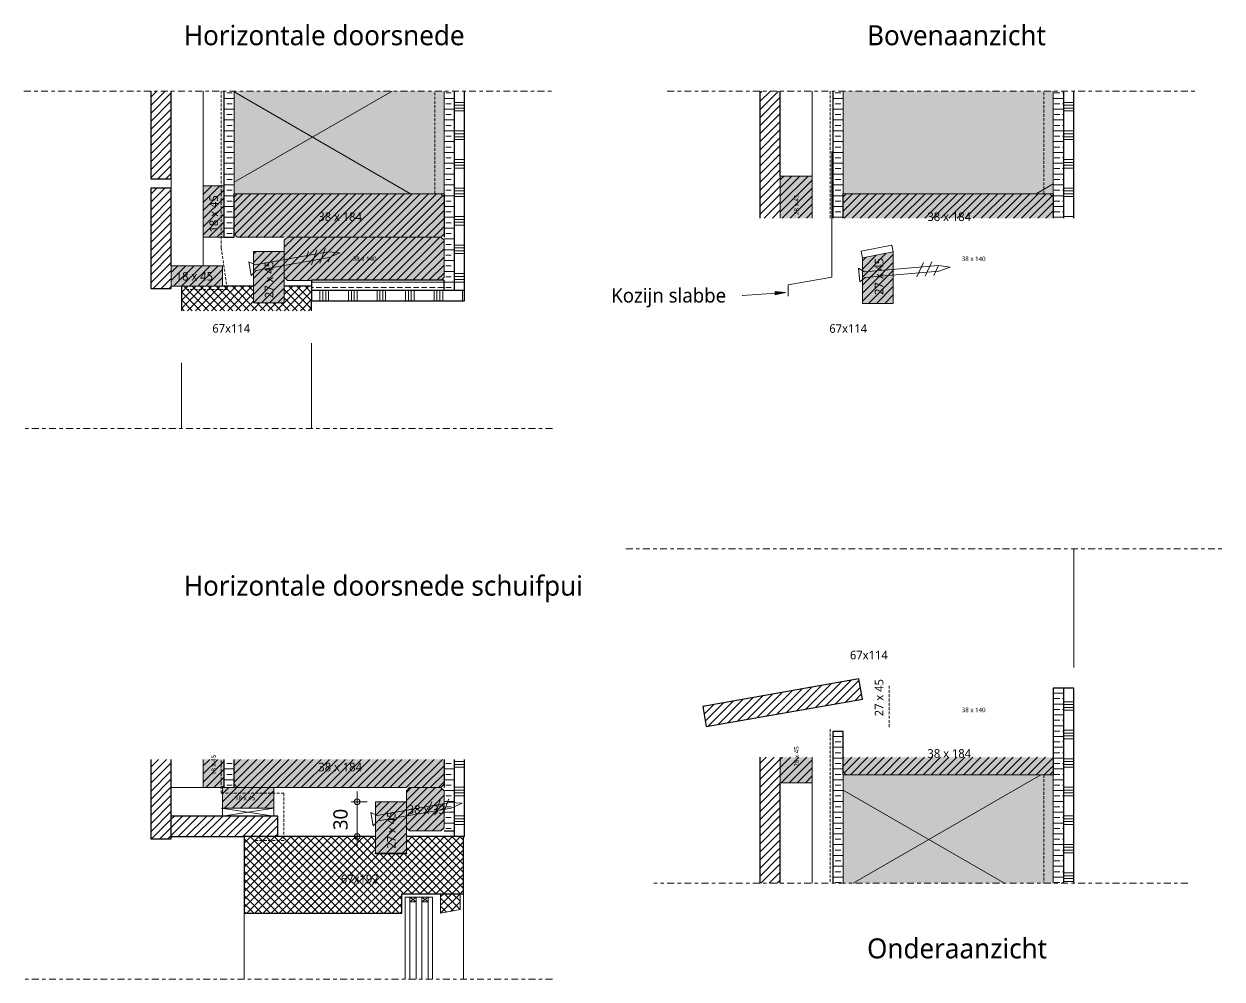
# Model space of a CAD drawing. Header units: millimetres. Extents: x 2927 to 18500, y -7154 to 6447.
# Drawn here: x 6226 to 7275, y -4950 to -4114 of the extents above; entities that cross this region are included whole.
import ezdxf

# ---------------------------------------------------------------- set-up
doc = ezdxf.new("R2010")
doc.units = ezdxf.units.MM
doc.linetypes.add('MV_center', pattern=[15, 6, -3, 3, -3])
doc.linetypes.add('MV_hidden', pattern=[3.75, 2.5, -1.25])
for name, color, linetype, lineweight in [('A-ANNO-DIMS', 211, 'Continuous', 13), ('A-ANNO-DIMS-5', 211, 'Continuous', 13), ('A-ANNO-NOTE', 131, 'Continuous', 18), ('A-DETL', 90, 'Continuous', 13), ('A-DETL-GENF', 92, 'Continuous', 18), ('A-DETL-MEDM', 33, 'Continuous', 18), ('G-ANNO-TEXT', 231, 'Continuous', 13)]:
    doc.layers.add(name, color=color, linetype=linetype, lineweight=lineweight)
doc.styles.add('Segoe UI', font='segoeui.ttf', dxfattribs={"height": 7.5})
doc.styles.add('Segoe UI_1', font='segoeui.ttf', dxfattribs={"height": 4})
doc.styles.add('Segoe UI_3', font='segoeui.ttf', dxfattribs={"height": 12.5})
doc.styles.add('Segoe UI_4', font='segoeui.ttf', dxfattribs={"height": 17.5})
doc.dimstyles.new('2_5_mm', dxfattribs={"dimscale": 304.8, "dimtxt": 13.092049, "dimasz": 0.016404, "dimexe": 0.029528, "dimexo": 0.0625, "dimgap": 0.014764, "dimtad": 1, "dimdec": 0, "dimzin": 0, "dimdsep": 46, "dimtxsty": 'Segoe UI_3', "dimblk1": 'DOTBLANK', "dimblk2": 'DOTBLANK', "dimsah": 1, "dimcen": 0.09, "dimdle": 0.029528, "dimazin": 0, "dimtfac": 1, "dimtdec": 4, "dimtix": 1, "dimtmove": 0, "dimatfit": 3, "dimfxl": 0.029528, "dimfxlon": 1, "dimtvp": 1, "dimtfill": 1, "dimtolj": 1, "dimtzin": 0, "dimarcsym": 2})
pattern_1 = [(45, (0, 0), (-3.535534, 3.535534), [])]
pattern_2 = [(0, (0, 0), (0, 9.476), []), (0, (0, 4.738), (0, 9.476), [4.738, -2.369])]
pattern_3 = [(0, (0, 10), (0, 25), []), (0, (0, 12.5), (0, 25), []), (0, (0, 15), (0, 25), []), (0, (0, 17.5), (0, 25), [])]
pattern_4 = [(45, (0, 0), (-3.535534, 3.535534), []), (135, (0, 0), (-3.535534, -3.535534), [])]

# ---------------------------------------------------------------- blocks, each defined once
blk = doc.blocks.new('00 hout_rechthoekig_sls - SLS 38x184-V212-Details Domera')
at = {"layer": 'A-DETL-GENF'}
blk.add_hatch(color=256, dxfattribs=at).paths.add_polyline_path([(2.8, 16.5), (184, 16.5), (184, 35.2), (181.2, 38), (2.8, 38), (0, 35.2), (0, 16.5)])
at = {"layer": 'A-DETL-MEDM', "lineweight": 13}
h = blk.add_hatch(dxfattribs=at)
h.set_pattern_fill('FP_266', color=256, style=0, pattern_type=2)
h.set_pattern_definition([(45, (-6943.292, 4300.456), (-3.535534, 3.535534), [])])
h.paths.add_polyline_path([(2.8, 16.5), (184, 16.5), (184, 35.2), (181.2, 38), (2.8, 38), (0, 35.2), (0, 16.5)])
at = {"layer": 'A-DETL-MEDM'}
for p, q in [((0, 35.2), (2.8, 38)), ((0, 35.2), (2.8, 38)), ((181.2, 38), (184, 35.2)), ((181.2, 38), (184, 35.2))]:
    blk.add_line(p, q, dxfattribs=at)
blk = doc.blocks.new('00 hout_rechthoekig_sls - Vuren 28x45-4309751-Details Domera')
at = {"layer": 'A-DETL-GENF', "lineweight": 13}
blk.add_hatch(color=256, dxfattribs=at).paths.add_polyline_path([(36.8, 28), (0, 28), (0, 0), (36.8, 0)])
at = {"layer": 'A-DETL-MEDM', "lineweight": 13}
h = blk.add_hatch(dxfattribs=at)
h.set_pattern_fill('FP_267', color=256, style=0, pattern_type=2)
h.set_pattern_definition([(135, (-4247.102, -6888.292), (-3.535534, -3.535534), [])])
h.paths.add_polyline_path([(36.8, 28), (0, 28), (0, 0), (36.8, 0)])
at = {"layer": 'A-DETL-MEDM'}
for p, q in [((36.8, 28), (0, 28)), ((0, 28), (0, 0)), ((36.8, 28), (0, 28)), ((0, 0), (36.8, 0))]:
    blk.add_line(p, q, dxfattribs=at)
blk = doc.blocks.new('42 isolatie - Type 1-3769612-Details Domera')
at = {"layer": 'A-DETL-GENF'}
blk.add_hatch(color=256, dxfattribs=at).paths.add_polyline_path([(243, -184.8), (243, -0.8), (153, -0.8), (153, -184.8)])
at = {"layer": 'A-DETL-GENF', "lineweight": 13}
h = blk.add_hatch(dxfattribs=at)
h.set_pattern_fill('FP_11', color=256, style=0, pattern_type=2)
h.set_pattern_definition([(300, (-2126.39, -181.76), (-155.885, -90), []), (240, (-2126.39, -181.76), (-155.885, 90), [])])
h.paths.add_polyline_path([(243, -184.8), (243, -0.8), (153, -0.8), (153, -184.8)])
at = {"layer": 'A-DETL-GENF'}
for p, q in [((243, -0.8), (153, -0.8)), ((243, -0.8), (153, -0.8)), ((243, -184.8), (243, -0.8)), ((243, -184.8), (243, -0.8)), ((153, -184.8), (243, -184.8)), ((153, -184.8), (243, -184.8))]:
    blk.add_line(p, q, dxfattribs=at)
blk = doc.blocks.new('00 hout_rechthoekig_sls - SLS 38x184-V213-Details Domera')
at = {"layer": 'A-DETL-GENF'}
blk.add_hatch(color=256, dxfattribs=at).paths.add_polyline_path([(2.8, -38), (181.2, -38), (184, -35.2), (184, -22.6), (0, -22.6), (0, -35.2)])
at = {"layer": 'A-DETL-MEDM', "lineweight": 13}
h = blk.add_hatch(dxfattribs=at)
h.set_pattern_fill('FP_268', color=256, style=0, pattern_type=2)
h.set_pattern_definition([(45, (-6943.292, 4733.574), (-3.535534, 3.535534), [])])
h.paths.add_polyline_path([(2.8, -38), (181.2, -38), (184, -35.2), (184, -22.6), (0, -22.6), (0, -35.2)])
at = {"layer": 'A-DETL-MEDM'}
for p, q in [((2.8, -38), (0, -35.2)), ((0, -35.2), (2.8, -38)), ((184, -35.2), (181.2, -38)), ((181.2, -38), (184, -35.2))]:
    blk.add_line(p, q, dxfattribs=at)
blk = doc.blocks.new('00 hout_rechthoekig_sls - Vuren 28x45-V214-Details Domera')
at = {"layer": 'A-DETL-GENF', "lineweight": 13}
blk.add_hatch(color=256, dxfattribs=at).paths.add_polyline_path([(0, -28), (22.4, -28), (22.4, 0), (0, 0)])
at = {"layer": 'A-DETL-MEDM', "lineweight": 13}
h = blk.add_hatch(dxfattribs=at)
h.set_pattern_fill('FP_269', color=256, style=0, pattern_type=2)
h.set_pattern_definition([(315, (4778.574, 6888.292), (3.535534, 3.535534), [])])
h.paths.add_polyline_path([(0, -28), (22.4, -28), (22.4, 0), (0, 0)])
at = {"layer": 'A-DETL-MEDM'}
for p, q in [((0, 0), (22.4, 0)), ((0, -28), (0, 0)), ((22.4, -28), (0, -28)), ((22.4, -28), (0, -28))]:
    blk.add_line(p, q, dxfattribs=at)
blk = doc.blocks.new('NLRS_00_DI_maskeer - Type 1-4234778-Details Domera')
at = {"layer": 'A-DETL-GENF', "linetype": 'MV_center'}
blk.add_line((-100, 0), (422.2, 0), dxfattribs=at)
blk = doc.blocks.new('NLRS_00_DI_maskeer - Type 1-4234781-Details Domera')
at = {"layer": 'A-DETL-GENF', "linetype": 'MV_center'}
blk.add_line((363, 0), (-100, 0), dxfattribs=at)
blk = doc.blocks.new('00 hout_rechthoekig_sls - Vuren 27x45-V215-Details Domera')
at = {"layer": 'A-DETL-GENF', "lineweight": 13}
blk.add_hatch(color=256, dxfattribs=at).paths.add_polyline_path([(0, 0), (45, 0), (39.8, 27), (0, 27)])
at = {"layer": 'A-DETL-MEDM', "lineweight": 13}
h = blk.add_hatch(dxfattribs=at)
h.set_pattern_fill('FP_270', color=256, style=0, pattern_type=2)
h.set_pattern_definition([(315, (4358.456, 6987.292), (3.535534, 3.535534), [])])
h.paths.add_polyline_path([(0, 0), (45, 0), (39.8, 27), (0, 27)])
at = {"layer": 'A-DETL-MEDM'}
for p, q in [((39.8, 27), (0, 27)), ((0, 27), (0, 0)), ((39.8, 27), (0, 27)), ((0, 0), (45, 0))]:
    blk.add_line(p, q, dxfattribs=at)
blk = doc.blocks.new('28 schroef - 5_0x80-4440999-Details Domera')
at = {"layer": 'A-DETL-GENF', "lineweight": 13}
h = blk.add_hatch(dxfattribs=at)
h.set_pattern_fill('FP_87', color=256, style=0, pattern_type=2)
h.set_pattern_definition([(240, (0, 0), (-11.2583, 6.5), [])])
h.paths.add_polyline_path([(50, -6), (70, -6), (70, 6), (50, 6), (50, -2.4)])
h = blk.add_hatch(dxfattribs=at)
h.set_pattern_fill('FP_88', color=256, style=0, pattern_type=2)
h.set_pattern_definition([(240, (7.5, 0), (-11.2583, 6.5), [])])
h.paths.add_polyline_path([(50, -6), (70, -6), (70, 6), (50, 6), (50, -2.4)])
for p, q in [((0, -6), (0, 6)), ((0, 6), (5, 2.5)), ((5, 2.5), (70, 2.5)), ((70, 2.5), (80, 0)), ((80, 0), (70, -2.5)), ((5, -2.5), (0, -6)), ((70, -2.5), (5, -2.5))]:
    blk.add_line(p, q, dxfattribs=at)
blk = doc.blocks.new('00 hout_rechthoekig_sls - Vuren 27x45-V216-Details Domera')
at = {"layer": 'A-DETL-GENF', "lineweight": 13}
blk.add_hatch(color=256, dxfattribs=at).paths.add_polyline_path([(45, 27), (0, 27), (0, 0), (45, 0)])
at = {"layer": 'A-DETL-MEDM', "lineweight": 13}
h = blk.add_hatch(dxfattribs=at)
h.set_pattern_fill('FP_271', color=256, style=0, pattern_type=2)
h.set_pattern_definition([(135, (-4313.011, -6426.673), (-3.535534, -3.535534), [])])
h.paths.add_polyline_path([(45, 27), (0, 27), (0, 0), (45, 0)])
at = {"layer": 'A-DETL-MEDM'}
for p, q in [((22.6, 27), (0, 27)), ((0, 27), (0, 0)), ((22.6, 27), (0, 27)), ((25.4, 27), (22.6, 27)), ((25.4, 27), (22.6, 27)), ((45, 27), (25.4, 27)), ((45, 27), (25.4, 27)), ((45, 0), (45, 27)), ((45, 0), (45, 27)), ((45, 0), (45, 27)), ((0, 0), (45, 0))]:
    blk.add_line(p, q, dxfattribs=at)
blk = doc.blocks.new('42 isolatie - Type 1-3769611-Details Domera')
at = {"layer": 'A-DETL-GENF'}
blk.add_hatch(color=256, dxfattribs=at).paths.add_polyline_path([(148, 184.8), (148, 0.8), (243, 0.8), (243, 184.8), (193.5, 184.8)])
at = {"layer": 'A-DETL-GENF', "lineweight": 13}
h = blk.add_hatch(dxfattribs=at)
h.set_pattern_fill('FP_24', color=256, style=0, pattern_type=2)
h.set_pattern_definition([(60, (-2126.39, 181.76), (-155.885, 90), []), (120, (-2126.39, 181.76), (-155.885, -90), [])])
h.paths.add_polyline_path([(148, 184.8), (148, 0.8), (243, 0.8), (243, 184.8), (193.5, 184.8)])
at = {"layer": 'A-DETL-GENF'}
for p, q in [((243, 184.8), (148, 184.8)), ((243, 184.8), (148, 184.8)), ((243, 0.8), (243, 184.8)), ((243, 0.8), (243, 184.8)), ((148, 0.8), (243, 0.8)), ((148, 0.8), (243, 0.8))]:
    blk.add_line(p, q, dxfattribs=at)
blk = doc.blocks.new('NLRS_00_DI_maskeer - Type 1-4234779-Details Domera')
at = {"layer": 'A-DETL-GENF', "linetype": 'MV_center'}
blk.add_line((367.8, 0), (-100, 0), dxfattribs=at)
blk = doc.blocks.new('00 hout_rechthoekig_sls - SLS 38x184-V217-Details Domera')
at = {"layer": 'A-DETL-GENF'}
blk.add_hatch(color=256, dxfattribs=at).paths.add_polyline_path([(2.8, 0), (181.2, 0), (184, 2.8), (184, 35.2), (181.2, 38), (2.8, 38), (0, 35.2), (0, 2.8)])
at = {"layer": 'A-DETL-MEDM', "lineweight": 13}
h = blk.add_hatch(dxfattribs=at)
h.set_pattern_fill('FP_272', color=256, style=0, pattern_type=2)
h.set_pattern_definition([(45, (-6409.673, 4300.456), (-3.535534, 3.535534), [])])
h.paths.add_polyline_path([(2.8, 0), (181.2, 0), (184, 2.8), (184, 35.2), (181.2, 38), (2.8, 38), (0, 35.2), (0, 2.8)])
at = {"layer": 'A-DETL-MEDM'}
for p, q in [((0, 35.2), (2.8, 38)), ((0, 35.2), (2.8, 38)), ((181.2, 38), (184, 35.2)), ((181.2, 38), (184, 35.2)), ((2.8, 0), (0, 2.8)), ((2.8, 0), (0, 2.8)), ((2.8, 0), (44, 0)), ((184, 2.8), (181.2, 0)), ((181.2, 0), (184, 2.8))]:
    blk.add_line(p, q, dxfattribs=at)
blk = doc.blocks.new('00 hout_rechthoekig_sls - Vuren Gewolmaniseerd 18x45-V218-Details Domera')
at = {"layer": 'A-DETL-GENF', "lineweight": 13}
blk.add_hatch(color=256, dxfattribs=at).paths.add_polyline_path([(45, 0), (45, 18), (0, 18), (0, 0)])
at = {"layer": 'A-DETL-MEDM', "lineweight": 13}
h = blk.add_hatch(dxfattribs=at)
h.set_pattern_fill('FP_273', color=256, style=0, pattern_type=2)
h.set_pattern_definition([(135, (-4255.456, -6382.673), (-3.535534, -3.535534), [])])
h.paths.add_polyline_path([(45, 0), (45, 18), (0, 18), (0, 0)])
at = {"layer": 'A-DETL-MEDM'}
for p, q in [((45, 18), (0, 18)), ((0, 18), (0, 0)), ((45, 18), (0, 18)), ((45, 0), (45, 18)), ((45, 0), (45, 18)), ((45, 0), (45, 18)), ((0, 0), (45, 0))]:
    blk.add_line(p, q, dxfattribs=at)
blk = doc.blocks.new('00 hout_rechthoekig_sls - SLS 38x140-V219-Details Domera')
at = {"layer": 'A-DETL-GENF'}
blk.add_hatch(color=256, dxfattribs=at).paths.add_polyline_path([(24, -38), (24, -37.8), (137.4, -37.8), (140, -35.2), (140, -2.8), (137.2, 0), (2.8, 0), (0, -2.8), (0, -35.2), (2.8, -38)])
at = {"layer": 'A-DETL-MEDM', "lineweight": 13}
h = blk.add_hatch(dxfattribs=at)
h.set_pattern_fill('FP_274', color=256, style=0, pattern_type=2)
h.set_pattern_definition([(45, (-6453.673, 4300.456), (-3.535534, 3.535534), [])])
h.paths.add_polyline_path([(24, -38), (24, -37.8), (137.4, -37.8), (140, -35.2), (140, -2.8), (137.2, 0), (2.8, 0), (0, -2.8), (0, -35.2), (2.8, -38)])
at = {"layer": 'A-DETL-MEDM'}
for p, q in [((0, -2.8), (2.8, 0)), ((2.8, 0), (0, -2.8)), ((2.8, 0), (137.2, 0)), ((137.2, 0), (140, -2.8)), ((0, -2.8), (0, -35.2)), ((137.2, 0), (140, -2.8)), ((140, -35.2), (140, -2.8)), ((2.8, -38), (0, -35.2)), ((0, -35.2), (2.8, -38)), ((2.8, -38), (24, -38)), ((140, -35.2), (137.4, -37.8)), ((137.4, -37.8), (140, -35.2))]:
    blk.add_line(p, q, dxfattribs=at)
blk = doc.blocks.new('31 driedubbel_glas - HR___ 2-3449416-Details Domera')
at = {"layer": 'A-DETL-GENF', "lineweight": 13}
for p, q in [((240.1, 0), (168.3, 0)), ((240.1, -14.5), (240.1, 0)), ((240.1, -4), (168.3, -4)), ((168.3, -9.5), (240.1, -9.5)), ((236.1, -4), (236.1, -9.5)), ((236.1, -9.5), (240.1, -4)), ((236.1, -4), (240.1, -9.5)), ((168.3, -14.5), (240.1, -14.5)), ((240.1, -20), (168.3, -20)), ((240.1, -14.5), (236.1, -20)), ((236.1, -14.5), (240.1, -20)), ((236.1, -20), (236.1, -14.5)), ((240.1, -20), (236.1, -20)), ((240.1, -14.5), (240.1, -20)), ((240.1, -24), (240.1, -20)), ((168.3, -24), (240.1, -24))]:
    blk.add_line(p, q, dxfattribs=at)
blk = doc.blocks.new('NLRS_00_DI_maskeer - Type 1-4234782-Details Domera')
at = {"layer": 'A-DETL-GENF', "linetype": 'MV_center'}
blk.add_line((-100, 0), (363, 0), dxfattribs=at)
blk = doc.blocks.new('00 hout_rechthoekig_sls - SLS 38x184-V220-Details Domera')
at = {"layer": 'A-DETL-GENF'}
blk.add_hatch(color=256, dxfattribs=at).paths.add_polyline_path([(151, 0), (181.2, 0), (184, 2.8), (184, 24.7), (0, 24.7), (0, 2.8), (2.8, 0), (35, 0)])
at = {"layer": 'A-DETL-MEDM', "lineweight": 13}
h = blk.add_hatch(dxfattribs=at)
h.set_pattern_fill('FP_275', color=256, style=0, pattern_type=2)
h.set_pattern_definition([(45, (-6409.673, 4782.679), (-3.535534, 3.535534), [])])
h.paths.add_polyline_path([(151, 0), (181.2, 0), (184, 2.8), (184, 24.7), (0, 24.7), (0, 2.8), (2.8, 0), (35, 0)])
at = {"layer": 'A-DETL-MEDM'}
for p, q in [((2.8, 0), (0, 2.8)), ((2.8, 0), (0, 2.8)), ((35, 0), (151, 0)), ((184, 2.8), (181.2, 0)), ((181.2, 0), (184, 2.8))]:
    blk.add_line(p, q, dxfattribs=at)
blk = doc.blocks.new('00 hout_rechthoekig_sls - Vuren 18x45-V221-Details Domera')
at = {"layer": 'A-DETL-GENF', "lineweight": 13}
blk.add_hatch(color=256, dxfattribs=at).paths.add_polyline_path([(45, 0), (45, 18), (20.3, 18), (20.3, 0)])
at = {"layer": 'A-DETL-MEDM', "lineweight": 13}
h = blk.add_hatch(dxfattribs=at)
h.set_pattern_fill('FP_276', color=256, style=0, pattern_type=2)
h.set_pattern_definition([(135, (-4737.679, -6382.673), (-3.535534, -3.535534), [])])
h.paths.add_polyline_path([(45, 0), (45, 18), (20.3, 18), (20.3, 0)])
at = {"layer": 'A-DETL-MEDM'}
for p, q in [((45, 18), (20.3, 18)), ((45, 18), (20.3, 18)), ((45, 0), (45, 17)), ((45, 0), (45, 17)), ((45, 0), (45, 17)), ((20.3, 0), (45, 0))]:
    blk.add_line(p, q, dxfattribs=at)
blk = doc.blocks.new('00 hout_rechthoekig_sls - SLS 38x33-4309798-Details Domera')
at = {"layer": 'A-DETL-GENF'}
blk.add_hatch(color=256, dxfattribs=at).paths.add_polyline_path([(2.8, -38), (30.2, -38), (33, -35.2), (33, -2.8), (30.2, 0), (2.8, 0), (0, -2.8), (0, -35.2)])
at = {"layer": 'A-DETL-MEDM', "lineweight": 13}
h = blk.add_hatch(dxfattribs=at)
h.set_pattern_fill('FP_277', color=256, style=0, pattern_type=2)
h.set_pattern_definition([(45, (-6560.673, 4782.679), (-3.535534, 3.535534), [])])
h.paths.add_polyline_path([(2.8, -38), (30.2, -38), (33, -35.2), (33, -2.8), (30.2, 0), (2.8, 0), (0, -2.8), (0, -35.2)])
at = {"layer": 'A-DETL-MEDM'}
for p, q in [((0, -2.8), (2.8, 0)), ((2.8, 0), (0, -2.8)), ((2.8, 0), (30.2, 0)), ((30.2, 0), (33, -2.8)), ((0, -2.8), (0, -12.6)), ((30.2, 0), (33, -2.8)), ((33, -10.5), (33, -2.8)), ((33, -22.7), (33, -10.5)), ((33, -35.2), (33, -22.7)), ((2.8, -38), (0, -35.2)), ((0, -35.2), (2.8, -38)), ((2.8, -38), (30.2, -38)), ((33, -35.2), (30.2, -38)), ((30.2, -38), (33, -35.2))]:
    blk.add_line(p, q, dxfattribs=at)
blk = doc.blocks.new('00 hout_rechthoekig_sls - Vuren 27x45-V223-Details Domera')
at = {"layer": 'A-DETL-GENF', "lineweight": 13}
blk.add_hatch(color=256, dxfattribs=at).paths.add_polyline_path([(45, 0), (45, 27), (0, 27), (0, 0)])
at = {"layer": 'A-DETL-MEDM', "lineweight": 13}
h = blk.add_hatch(dxfattribs=at)
h.set_pattern_fill('FP_278', color=256, style=0, pattern_type=2)
h.set_pattern_definition([(135, (-4795.234, -6533.673), (-3.535534, -3.535534), [])])
h.paths.add_polyline_path([(45, 0), (45, 27), (0, 27), (0, 0)])
at = {"layer": 'A-DETL-MEDM'}
for p, q in [((45, 27), (0, 27)), ((0, 27), (0, 0)), ((45, 27), (0, 27)), ((45, 0), (45, 27)), ((45, 0), (45, 27)), ((45, 0), (45, 27)), ((0, 0), (45, 0))]:
    blk.add_line(p, q, dxfattribs=at)
blk = doc.blocks.new('00 hout_rechthoekig_sls - Vuren Gewolmaniseerd 18x45-V249-Details Domera')
at = {"layer": 'A-DETL-GENF', "lineweight": 13}
blk.add_hatch(color=256, dxfattribs=at).paths.add_polyline_path([(0, 18), (0, 0), (45, 0), (45, 18)])
at = {"layer": 'A-DETL-MEDM', "lineweight": 13}
h = blk.add_hatch(dxfattribs=at)
h.set_pattern_fill('FP_298', color=256, style=0, pattern_type=2)
h.set_pattern_definition([(225, (6399.673, -4325.456), (3.535534, -3.535534), [])])
h.paths.add_polyline_path([(0, 18), (0, 0), (45, 0), (45, 18)])
at = {"layer": 'A-DETL-MEDM'}
for p, q in [((45, 18), (0, 18)), ((0, 18), (0, 0)), ((45, 18), (0, 18)), ((45, 0), (45, 18)), ((45, 0), (45, 18)), ((45, 0), (45, 18)), ((0, 0), (45, 0))]:
    blk.add_line(p, q, dxfattribs=at)
blk = doc.blocks.new('00 hout_rechthoekig_sls - Vuren 18x45-V251-Details Domera')
at = {"layer": 'A-DETL-GENF', "lineweight": 13}
blk.add_hatch(color=256, dxfattribs=at).paths.add_polyline_path([(0, 18), (0, 0), (45, 0), (45, 18)])
at = {"layer": 'A-DETL-MEDM', "lineweight": 13}
h = blk.add_hatch(dxfattribs=at)
h.set_pattern_fill('FP_300', color=256, style=0, pattern_type=2)
h.set_pattern_definition([(225, (6444.673, -4782.679), (3.535534, -3.535534), [])])
h.paths.add_polyline_path([(0, 18), (0, 0), (45, 0), (45, 18)])
at = {"layer": 'A-DETL-MEDM'}
for p, q in [((45, 18), (0, 18)), ((0, 18), (0, 0)), ((45, 18), (0, 18)), ((45, 0), (45, 18)), ((45, 0), (45, 18)), ((45, 0), (45, 18)), ((0, 0), (45, 0))]:
    blk.add_line(p, q, dxfattribs=at)
blk = doc.blocks.new('DIMBLOCK288-Details Domera')
at = {"layer": 'A-ANNO-DIMS-5'}
for p, q in [((6517.5, -4795.2), (6508.5, -4795.2)), ((6517.5, -4834.7), (6517.5, -4786.2)), ((6517.5, -4795.2), (6526.5, -4795.2)), ((6517.5, -4825.7), (6508.5, -4825.7)), ((6517.5, -4825.7), (6526.5, -4825.7))]:
    blk.add_line(p, q, dxfattribs=at)
for centre in [(6517.5, -4795.2), (6517.5, -4825.7)]:
    blk.add_circle(centre, 2.5, dxfattribs=at)
at = {"layer": 'A-ANNO-DIMS-5', "color": 0, "insert": (6496.7, -4820), "char_height": 12.5, "width": 22.852, "attachment_point": 1, "rotation": 90, "line_spacing_factor": 1.142579, "style": 'Segoe UI_3', "bg_fill": 3, "box_fill_scale": 1.25, "bg_fill_color": 9, "bg_fill_true_color": 13158600, "bg_fill_transparency": 0}
blk.add_mtext('30', dxfattribs=at)
blk = doc.blocks.new('_DotBlank')
at = {"color": 0, "linetype": 'ByBlock', "lineweight": -2}
blk.add_line((-0.5, 0), (-1, 0), dxfattribs=at)
blk.add_circle((0, 0), 0.5, dxfattribs=at)

msp = doc.modelspace()

# ---------------------------------------------------------------- hatches: boundary and pattern name
at = {"layer": 'A-DETL-GENF', "lineweight": 13}
h = msp.add_hatch(dxfattribs=at)
h.set_pattern_fill('FP_10', color=250, style=0, pattern_type=2)
h.set_pattern_definition(pattern_1)
h.paths.add_polyline_path([(6354.7, -4249.5), (6354.7, -4172.5), (6336.7, -4172.5), (6336.7, -4249.5)])
h = msp.add_hatch(dxfattribs=at)
h.set_pattern_fill('FP_4', color=250, style=0, pattern_type=2)
h.set_pattern_definition(pattern_2)
h.paths.add_polyline_path([(6409.7, -4300.5), (6409.7, -4172.5), (6400.7, -4172.5), (6400.7, -4300.5)])
h = msp.add_hatch(dxfattribs=at)
h.set_pattern_fill('FP_4', color=250, style=0, pattern_type=2)
h.set_pattern_definition(pattern_2)
h.paths.add_polyline_path([(6602.7, -4347.3), (6602.7, -4172.5), (6593.7, -4172.5), (6593.7, -4347.3)])
h = msp.add_hatch(dxfattribs=at)
h.set_pattern_fill('FP_144', color=253, style=0, pattern_type=2)
h.set_pattern_definition(pattern_3)
h.paths.add_polyline_path([(6611.7, -4347.3), (6611.7, -4172.5), (6602.7, -4172.5), (6602.7, -4347.3)])
h = msp.add_hatch(dxfattribs=at)
h.set_pattern_fill('FP_10', color=250, style=0, pattern_type=2)
h.set_pattern_definition(pattern_1)
h.paths.add_polyline_path([(6870.3, -4283.9), (6888.3, -4283.9), (6888.3, -4172.5), (6870.3, -4172.5), (6870.3, -4247.1)])
h = msp.add_hatch(dxfattribs=at)
h.set_pattern_fill('FP_4', color=250, style=0, pattern_type=2)
h.set_pattern_definition(pattern_2)
h.paths.add_polyline_path([(6934.3, -4283.9), (6943.3, -4283.9), (6943.3, -4172.5), (6934.3, -4172.5), (6934.3, -4262.5)])
h = msp.add_hatch(dxfattribs=at)
h.set_pattern_fill('FP_4', color=250, style=0, pattern_type=2)
h.set_pattern_definition(pattern_2)
h.paths.add_polyline_path([(7136.3, -4283.9), (7136.3, -4172.5), (7127.3, -4172.5), (7127.3, -4283.9)])
h = msp.add_hatch(dxfattribs=at)
h.set_pattern_fill('FP_144', color=253, style=0, pattern_type=2)
h.set_pattern_definition(pattern_3)
h.paths.add_polyline_path([(7145.3, -4283.9), (7145.3, -4172.5), (7136.3, -4172.5), (7136.3, -4283.9)])
h = msp.add_hatch(dxfattribs=at)
h.set_pattern_fill('FP_10', color=250, style=0, pattern_type=2)
h.set_pattern_definition(pattern_1)
h.paths.add_polyline_path([(6354.7, -4345.5), (6354.7, -4257.5), (6336.7, -4257.5), (6336.7, -4345.5)])
h = msp.add_hatch(dxfattribs=at)
h.set_pattern_fill('FP_12', color=250, style=0, pattern_type=2)
h.set_pattern_definition(pattern_4)
h.paths.add_polyline_path([(6454.4, -4365), (6477.7, -4365), (6477.7, -4343.5), (6453.7, -4343.5), (6453.7, -4358), (6426.7, -4358), (6426.7, -4343.5), (6363.7, -4343.5), (6363.7, -4365), (6453.7, -4365)])
h = msp.add_hatch(dxfattribs=at)
h.set_pattern_fill('FP_4', color=250, style=0, pattern_type=2)
h.set_pattern_definition(pattern_2)
h.paths.add_polyline_path([(6593.7, -4347.3), (6593.7, -4338.3), (6477.7, -4338.3), (6477.7, -4347.3)])
h = msp.add_hatch(dxfattribs=at)
h.set_pattern_fill('FP_6', color=253, style=0, pattern_type=2)
h.set_pattern_definition([(90, (10, 0), (-25, 1e-15), []), (90, (12.5, 0), (-25, 1e-15), []), (90, (15, 0), (-25, 1e-15), []), (90, (17.5, 0), (-25, 1e-15), [])])
h.paths.add_polyline_path([(6611.7, -4356.3), (6611.7, -4347.3), (6477.7, -4347.3), (6477.7, -4356.3)])
h = msp.add_hatch(dxfattribs=at)
h.set_pattern_fill('FP_10', color=250, style=0, pattern_type=2)
h.set_pattern_definition(pattern_1)
h.paths.add_polyline_path([(6823.4, -4729.3), (6960.3, -4705.2), (6957.2, -4687.4), (6820.3, -4711.6)])
h = msp.add_hatch(dxfattribs=at)
h.set_pattern_fill('FP_4', color=250, style=0, pattern_type=2)
h.set_pattern_definition(pattern_2)
h.paths.add_polyline_path([(7127.3, -4866.6), (7136.3, -4866.6), (7136.3, -4695.6), (7127.3, -4695.6), (7127.3, -4821.1)])
h = msp.add_hatch(dxfattribs=at)
h.set_pattern_fill('FP_144', color=253, style=0, pattern_type=2)
h.set_pattern_definition(pattern_3)
h.paths.add_polyline_path([(7145.3, -4866.6), (7145.3, -4695.6), (7136.3, -4695.6), (7136.3, -4866.6)])
h = msp.add_hatch(dxfattribs=at)
h.set_pattern_fill('FP_4', color=250, style=0, pattern_type=2)
h.set_pattern_definition(pattern_2)
h.paths.add_polyline_path([(6943.3, -4866.6), (6943.3, -4733.6), (6934.3, -4733.6), (6934.3, -4866.6)])
h = msp.add_hatch(dxfattribs=at)
h.set_pattern_fill('FP_10', color=250, style=0, pattern_type=2)
h.set_pattern_definition(pattern_1)
h.paths.add_polyline_path([(6354.7, -4827.7), (6354.7, -4758), (6336.7, -4758), (6336.7, -4827.7)])
h = msp.add_hatch(dxfattribs=at)
h.set_pattern_fill('FP_4', color=250, style=0, pattern_type=2)
h.set_pattern_definition(pattern_2)
h.paths.add_polyline_path([(6409.7, -4782.7), (6409.7, -4758), (6400.7, -4758), (6400.7, -4782.7)])
h = msp.add_hatch(dxfattribs=at)
h.set_pattern_fill('FP_4', color=250, style=0, pattern_type=2)
h.set_pattern_definition(pattern_2)
h.paths.add_polyline_path([(6602.7, -4820.7), (6602.7, -4758), (6593.7, -4758), (6593.7, -4820.7)])
h = msp.add_hatch(dxfattribs=at)
h.set_pattern_fill('FP_144', color=253, style=0, pattern_type=2)
h.set_pattern_definition(pattern_3)
h.paths.add_polyline_path([(6610.7, -4825.7), (6611.7, -4825.7), (6611.7, -4758), (6602.7, -4758), (6602.7, -4825.7)])
h = msp.add_hatch(dxfattribs=at)
h.set_pattern_fill('FP_10', color=250, style=0, pattern_type=2)
h.set_pattern_definition(pattern_1)
h.paths.add_polyline_path([(6888.3, -4866.6), (6888.3, -4756.1), (6870.3, -4756.1), (6870.3, -4866.6)])
h = msp.add_hatch(dxfattribs=at)
h.set_pattern_fill('FP_10', color=250, style=0, pattern_type=2)
h.set_pattern_definition(pattern_1)
h.paths.add_polyline_path([(6354.7, -4825.7), (6448.1, -4825.7), (6448.1, -4807.7), (6354.7, -4807.7)])
h = msp.add_hatch(dxfattribs=at)
h.set_pattern_fill('FP_12', color=250, style=0, pattern_type=2)
h.set_pattern_definition(pattern_4)
h.paths.add_polyline_path([(6418.7, -4892.7), (6556.7, -4892.7), (6556.7, -4875.7), (6610.7, -4875.7), (6610.7, -4825.7), (6560.7, -4825.7), (6560.7, -4840.7), (6533.7, -4840.7), (6533.7, -4825.7), (6418.7, -4825.7)])
h = msp.add_hatch(dxfattribs=at)
h.set_pattern_fill('FP_12', color=250, style=0, pattern_type=2)
h.set_pattern_definition(pattern_4)
h.paths.add_polyline_path([(6590.7, -4892.7), (6607.7, -4889.7), (6607.7, -4875.7), (6590.7, -4875.7)])
at = {"layer": 'G-ANNO-TEXT'}
msp.add_hatch(color=7, dxfattribs=at).paths.add_polyline_path([(6892.8, -4348.9), (6883.7, -4348), (6883.9, -4351.1)])

# ---------------------------------------------------------------- linework, layer by layer
at = {"layer": 'A-DETL', "lineweight": 25}
for p, q in [((6336.7, -4172.5), (6336.7, -4249.5)), ((6354.7, -4249.5), (6354.7, -4172.5)), ((6400.7, -4172.5), (6400.7, -4300.5)), ((6602.7, -4172.5), (6602.7, -4347.3)), ((6611.7, -4347.3), (6611.7, -4172.5)), ((6870.3, -4172.5), (6870.3, -4283.9)), ((6888.3, -4247.1), (6888.3, -4172.5)), ((6934.3, -4172.5), (6934.3, -4283.9)), ((7136.3, -4172.5), (7136.3, -4283.9)), ((7145.3, -4283.9), (7145.3, -4172.5)), ((6336.7, -4249.5), (6354.7, -4249.5)), ((6354.7, -4257.5), (6336.7, -4257.5)), ((6336.7, -4257.5), (6336.7, -4345.5)), ((6354.7, -4325.5), (6354.7, -4257.5)), ((6409.7, -4300.5), (6409.7, -4262.5)), ((6593.7, -4262.5), (6593.7, -4300.5)), ((6943.3, -4283.9), (6943.3, -4262.5)), ((7127.3, -4262.5), (7127.3, -4283.9)), ((6400.7, -4300.5), (6409.7, -4300.5)), ((6354.7, -4345.5), (6354.7, -4343.5)), ((6593.7, -4338.3), (6477.7, -4338.3)), ((6477.7, -4338.3), (6477.7, -4347.3)), ((6593.7, -4347.3), (6593.7, -4338.3)), ((6336.7, -4345.5), (6354.7, -4345.5)), ((6611.7, -4347.3), (6477.7, -4347.3)), ((6477.7, -4347.3), (6477.7, -4356.3)), ((6611.7, -4356.3), (6611.7, -4347.3)), ((6477.7, -4356.3), (6611.7, -4356.3)), ((6957.2, -4687.4), (6820.3, -4711.6)), ((6960.3, -4705.2), (6957.2, -4687.4)), ((7136.3, -4695.6), (7127.3, -4695.6)), ((7127.3, -4695.6), (7127.3, -4771.6)), ((7145.3, -4695.6), (7136.3, -4695.6)), ((7136.3, -4695.6), (7136.3, -4866.6)), ((7145.3, -4866.6), (7145.3, -4695.6)), ((6820.3, -4711.6), (6823.4, -4729.3)), ((6823.4, -4729.3), (6960.3, -4705.2)), ((6943.3, -4733.6), (6934.3, -4733.6)), ((6934.3, -4733.6), (6934.3, -4866.6)), ((6943.3, -4771.6), (6943.3, -4733.6)), ((6336.7, -4758), (6336.7, -4827.7)), ((6354.7, -4827.7), (6354.7, -4758)), ((6400.7, -4758), (6400.7, -4782.7)), ((6409.7, -4782.7), (6409.7, -4758)), ((6593.7, -4758), (6593.7, -4782.7)), ((6602.7, -4758), (6602.7, -4825.7)), ((6611.7, -4825.7), (6611.7, -4758)), ((6870.3, -4756.1), (6870.3, -4866.6)), ((6888.3, -4866.6), (6888.3, -4778.6)), ((6448.1, -4807.7), (6354.7, -4807.7)), ((6448.1, -4825.7), (6448.1, -4807.7)), ((6336.7, -4827.7), (6354.7, -4827.7)), ((6354.7, -4825.7), (6418.7, -4825.7)), ((6610.7, -4825.7), (6560.7, -4825.7)), ((6593.7, -4820.7), (6602.7, -4820.7)), ((6610.7, -4825.7), (6611.7, -4825.7)), ((6533.7, -4840.7), (6533.7, -4840.2)), ((6560.7, -4840.7), (6533.7, -4840.7)), ((6560.7, -4840.2), (6560.7, -4840.7))]:
    msp.add_line(p, q, dxfattribs=at)
at = {"layer": 'A-DETL', "lineweight": 18}
for p, q in [((6354.7, -4300.5), (6354.7, -4172.5)), ((6382.7, -4300.5), (6382.7, -4172.5)), ((6916.3, -4283.9), (6916.3, -4172.5)), ((6933.3, -4225.6), (6933.3, -4335.6)), ((6382.7, -4300.5), (6400.7, -4300.5)), ((6382.7, -4300.5), (6382.7, -4325.5)), ((6986.1, -4307.6), (6959.1, -4312.8)), ((6959.1, -4312.8), (6960.3, -4318.7)), ((6960.3, -4318.7), (6987.3, -4313.5)), ((6987.3, -4313.5), (6986.1, -4307.6)), ((6382.7, -4325.5), (6364.7, -4325.5)), ((6933.3, -4335.6), (6895.3, -4342.3)), ((6895.3, -4352.3), (6895.3, -4342.3)), ((6477.7, -4393.5), (6477.7, -4468.3)), ((6363.7, -4410.5), (6363.7, -4468.3)), ((7145.3, -4677.6), (7145.3, -4573.6)), ((6354.7, -4782.7), (6354.7, -4758)), ((6354.7, -4782.7), (6382.7, -4782.7)), ((6916.3, -4778.6), (6916.3, -4866.6)), ((6444.7, -4807.7), (6398.4, -4800.7)), ((6399.7, -4807.7), (6444.7, -4800.7)), ((6399.7, -4800.9), (6399.7, -4807.7)), ((6444.7, -4800.7), (6444.7, -4807.7)), ((6590.7, -4875.7), (6590.7, -4892.7)), ((6607.7, -4889.7), (6607.7, -4875.7)), ((6610.7, -4875.7), (6610.7, -4950.5)), ((6590.7, -4892.7), (6607.7, -4889.7)), ((6418.7, -4892.7), (6418.7, -4950.5))]:
    msp.add_line(p, q, dxfattribs=at)
at = {"layer": 'A-DETL', "linetype": 'MV_hidden', "lineweight": 18}
for p, q in [((6398.4, -4309.7), (6398.4, -4172.5)), ((6585.7, -4262.5), (6585.7, -4172.5)), ((6932, -4283.9), (6932, -4172.5)), ((7119.3, -4262.5), (7119.3, -4172.5)), ((6398.4, -4309.7), (6403.9, -4346.4)), ((6403.9, -4346.4), (6368.9, -4346.4)), ((6983.8, -4729.8), (6983.8, -4693.6)), ((6932, -4731.6), (6932, -4866.6)), ((6398.4, -4787.7), (6398.4, -4758)), ((7119.3, -4771.6), (7119.3, -4866.6)), ((6398.4, -4787.7), (6453.4, -4787.7)), ((6453.4, -4787.7), (6453.4, -4829.1)), ((6453.4, -4829.1), (6426.7, -4829.1))]:
    msp.add_line(p, q, dxfattribs=at)
at = {"layer": 'A-DETL-MEDM', "lineweight": 25}
for p, q in [((6363.7, -4343.5), (6363.7, -4365)), ((6426.7, -4343.5), (6399.7, -4343.5)), ((6477.7, -4343.5), (6453.7, -4343.5)), ((6477.7, -4365), (6477.7, -4356.3)), ((6533.7, -4825.7), (6418.7, -4825.7)), ((6418.7, -4825.7), (6418.7, -4892.7)), ((6610.7, -4875.7), (6610.7, -4825.7)), ((6556.7, -4892.7), (6556.7, -4875.7)), ((6556.7, -4875.7), (6610.7, -4875.7)), ((6418.7, -4892.7), (6556.7, -4892.7))]:
    msp.add_line(p, q, dxfattribs=at)
at = {"layer": 'G-ANNO-TEXT', "color": 250}
for p, q in [((6855.2, -4351.6), (6854.9, -4351.6)), ((6892.8, -4348.9), (6855.2, -4351.6)), ((6892.8, -4348.9), (6883.7, -4348)), ((6883.7, -4348), (6883.9, -4351.1)), ((6883.9, -4351.1), (6892.8, -4348.9))]:
    msp.add_line(p, q, dxfattribs=at)

# ---------------------------------------------------------------- block references
at = {"layer": 'A-DETL-GENF', "linetype": 'MV_center', "rotation": 180}
for name, p in [('NLRS_00_DI_maskeer - Type 1-4234781-Details Domera', (6588.7, -4172.5)), ('NLRS_00_DI_maskeer - Type 1-4234781-Details Domera', (7152.3, -4172.5)), ('NLRS_00_DI_maskeer - Type 1-4234782-Details Domera', (6588.7, -4468.3)), ('NLRS_00_DI_maskeer - Type 1-4234782-Details Domera', (6588.7, -4950.5))]:
    msp.add_blockref(name, p, dxfattribs=at)
at = {"layer": 'A-DETL-GENF'}
for name, p, rotation in [('42 isolatie - Type 1-3769612-Details Domera', (6594.5, -4019.5), 270.0000000000001), ('42 isolatie - Type 1-3769612-Details Domera', (7128.1, -4019.5), 270.0000000000001), ('42 isolatie - Type 1-3769611-Details Domera', (7128.1, -5014.6), 89.99999999999991)]:
    msp.add_blockref(name, p, dxfattribs=dict(at, rotation=rotation))
at = {"layer": 'A-DETL-GENF', "lineweight": 13}
for name, p, rotation in [('28 schroef - 5_0x80-4440999-Details Domera', (6423.7, -4328.1), 10.00000000000012), ('28 schroef - 5_0x80-4440999-Details Domera', (6957.3, -4333.8), 4.999999999999626), ('28 schroef - 5_0x80-4440999-Details Domera', (6530.7, -4810.4), 10.00000000000012), ('31 driedubbel_glas - HR___ 2-3449416-Details Domera', (6559.7, -5118.8), 89.99999999999912)]:
    msp.add_blockref(name, p, dxfattribs=dict(at, rotation=rotation))
at = {"layer": 'A-DETL-GENF', "linetype": 'MV_center'}
for name, p in [('NLRS_00_DI_maskeer - Type 1-4234778-Details Domera', (6853, -4573.6)), ('NLRS_00_DI_maskeer - Type 1-4234779-Details Domera', (6877.5, -4866.6))]:
    msp.add_blockref(name, p, dxfattribs=at)
at = {"layer": 'A-DETL-MEDM', "lineweight": 13}
for name, p, rotation in [('00 hout_rechthoekig_sls - Vuren 28x45-4309751-Details Domera', (6888.3, -4247.1), 270), ('00 hout_rechthoekig_sls - Vuren Gewolmaniseerd 18x45-V218-Details Domera', (6382.7, -4255.5), 270), ('00 hout_rechthoekig_sls - Vuren 27x45-V216-Details Domera', (6426.7, -4313), 270.0000000000005), ('00 hout_rechthoekig_sls - Vuren 27x45-V215-Details Domera', (6987.3, -4358.5), 90.00000000000017), ('00 hout_rechthoekig_sls - Vuren Gewolmaniseerd 18x45-V249-Details Domera', (6399.7, -4325.5), 180), ('00 hout_rechthoekig_sls - Vuren 18x45-V221-Details Domera', (6382.7, -4737.7), 270), ('00 hout_rechthoekig_sls - Vuren 28x45-V214-Details Domera', (6888.3, -4778.6), 90), ('00 hout_rechthoekig_sls - Vuren 18x45-V251-Details Domera', (6444.7, -4782.7), 180), ('00 hout_rechthoekig_sls - Vuren 27x45-V223-Details Domera', (6533.7, -4795.2), 270.0000000000005)]:
    msp.add_blockref(name, p, dxfattribs=dict(at, rotation=rotation))
at = {"layer": 'A-DETL-MEDM'}
for name, p in [('00 hout_rechthoekig_sls - SLS 38x184-V217-Details Domera', (6409.7, -4300.5)), ('00 hout_rechthoekig_sls - SLS 38x184-V212-Details Domera', (6943.3, -4300.5)), ('00 hout_rechthoekig_sls - SLS 38x140-V219-Details Domera', (6453.7, -4300.5)), ('00 hout_rechthoekig_sls - SLS 38x184-V220-Details Domera', (6409.7, -4782.7)), ('00 hout_rechthoekig_sls - SLS 38x184-V213-Details Domera', (6943.3, -4733.6)), ('00 hout_rechthoekig_sls - SLS 38x33-4309798-Details Domera', (6560.7, -4782.7))]:
    msp.add_blockref(name, p, dxfattribs=at)

# ---------------------------------------------------------------- texts
at = {"layer": 'A-ANNO-NOTE', "lineweight": 13, "attachment_point": 1, "rotation": 90}
for s, insert, char_height, width, style in [('18 x 45', (6388.2, -4296.4), 7.5, 40.485, 'Segoe UI'), ('28 x 45', (6900.4, -4281.1), 4, 23.65, 'Segoe UI_1'), ('27 x 45', (6436.7, -4354), 7.5, 40.485, 'Segoe UI'), ('27 x 45', (6971.1, -4351.2), 7.5, 40.485, 'Segoe UI'), ('27 x 45', (6971.1, -4720.3), 7.5, 40.485, 'Segoe UI'), ('28 x 45', (6900.4, -4764.4), 4, 23.65, 'Segoe UI_1'), ('18 x 45', (6389.8, -4771.7), 4, 23.65, 'Segoe UI_1'), ('27 x 45', (6543.7, -4836.2), 7.5, 40.485, 'Segoe UI')]:
    msp.add_mtext(s, dxfattribs=dict(at, insert=insert, char_height=char_height, width=width, style=style))
at = {"layer": 'A-ANNO-NOTE', "lineweight": 13, "attachment_point": 1}
for s, insert, char_height, width, style in [('38 x 184', (6483.6, -4278.8), 7.5, 47.3, 'Segoe UI'), ('38 x 184', (7017.2, -4278.8), 7.5, 47.3, 'Segoe UI'), ('38 x 140', (6513.7, -4317.5), 4, 27.658, 'Segoe UI_1'), ('38 x 140', (7047.3, -4317.5), 4, 27.658, 'Segoe UI_1'), ('18 x 45', (6358.7, -4331), 7.5, 40.485, 'Segoe UI'), ('38 x 140', (7047.3, -4712.7), 4, 27.658, 'Segoe UI_1'), ('38 x 184', (7017.2, -4749.1), 7.5, 47.3, 'Segoe UI'), ('38 x 184', (6483.6, -4761), 7.5, 47.3, 'Segoe UI'), ('18 x 45', (6410.6, -4789.8), 4, 23.65, 'Segoe UI_1'), ('38 x 33', (6561.9, -4798.2), 7.5, 40.485, 'Segoe UI')]:
    msp.add_mtext(s, dxfattribs=dict(at, insert=insert, char_height=char_height, width=width, style=style))
at = {"layer": 'G-ANNO-TEXT', "color": 7, "attachment_point": 1}
for s, insert, char_height, width, style in [('Horizontale doorsnede', (6365.7, -4114.9), 17.5, 303.038, 'Segoe UI_4'), ('Bovenaanzicht', (6964.3, -4114.9), 17.5, 190.802, 'Segoe UI_4'), ('Kozijn slabbe', (6740.2, -4345.3), 12.5, 123.861, 'Segoe UI_3'), ('Horizontale doorsnede schuifpui', (6365.7, -4597.1), 17.5, 430.105, 'Segoe UI_4'), ('Onderaanzicht', (6964.3, -4914.9), 17.5, 192.405, 'Segoe UI_4')]:
    msp.add_mtext(s, dxfattribs=dict(at, insert=insert, char_height=char_height, width=width, style=style))
at = {"layer": 'G-ANNO-TEXT', "color": 8, "char_height": 7.5, "width": 40.084, "attachment_point": 1, "style": 'Segoe UI'}
for s, insert in [('67x114', (6390.7, -4376.7)), ('67x114', (6931.2, -4376.8)), ('67x114', (6949.3, -4662.9)), ('67x192', (6503.3, -4859))]:
    msp.add_mtext(s, dxfattribs=dict(at, insert=insert))

# ---------------------------------------------------------------- next in the draw order: dimensions: what is measured, and where the dimension line sits
at = {"layer": 'A-ANNO-DIMS'}
dim = msp.add_linear_dim(base=(6517.512, -4795.2339), p1=(6508.512, -4825.6787), p2=(6526.512, -4795.2339), angle=90, dimstyle='2_5_mm', override={"dimpost": '<>', "dimfxl": 35.367928}, dxfattribs=at)
dim.commit()
dim.dimension.update_dxf_attribs({"geometry": 'DIMBLOCK288-Details Domera', "text_midpoint": (6506.5484, -4810.4563)})

doc.saveas('drawing.dxf')
